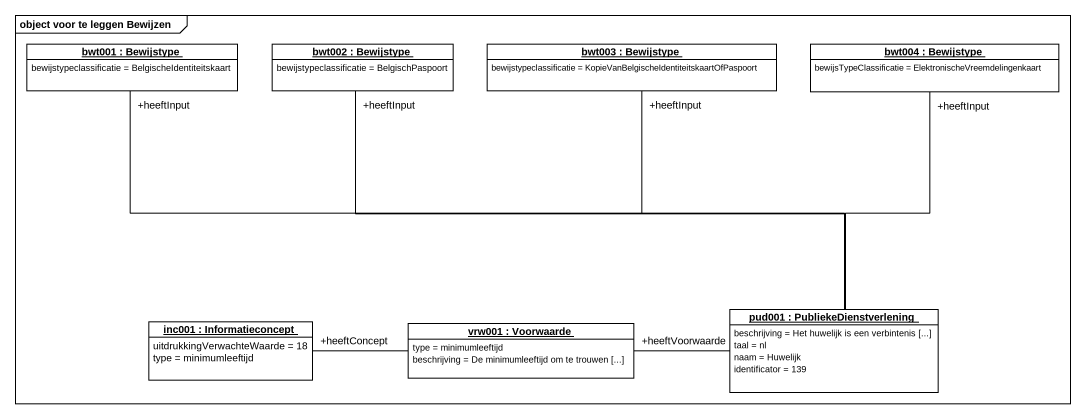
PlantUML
@startuml
mainframe object voor te leggen Bewijzen
hide circle
hide empty members
object "bwt001 : Bewijstype" as bwt001 {
  bewijstypeclassificatie = BelgischeIdentiteitskaart
}
object "bwt002 : Bewijstype" as bwt002 {
  bewijstypeclassificatie = BelgischPaspoort
}
object "bwt003 : Bewijstype" as bwt003 {
  bewijstypeclassificatie = KopieVanBelgischeIdentiteitskaartOfPaspoort
}
object "bwt004 : Bewijstype" as bwt004 {
  bewijsTypeClassificatie = ElektronischeVreemdelingenkaart
}
object "inc001 : Informatieconcept" as inc001 {
  uitdrukkingVerwachteWaarde = 18
  type = minimumleeftijd
}
object "vrw001 : Voorwaarde" as vrw001 {
  type = minimumleeftijd
  beschrijving = De minimumleeftijd om te trouwen [...]
}
object "pud001 : PubliekeDienstverlening" as pud001 {
  beschrijving = Het huwelijk is een verbintenis [...]
  taal = nl
  naam = Huwelijk
  identificator = 139
}
bwt001 "+heeftInput" -right- pud001
bwt002 "+heeftInput" -- pud001
bwt003 "+heeftInput" -- pud001
bwt004 "+heeftInput" -- pud001
vrw001 -left- "+heeftConcept" inc001
vrw001 "+heeftVoorwaarde" -right- pud001
@enduml
